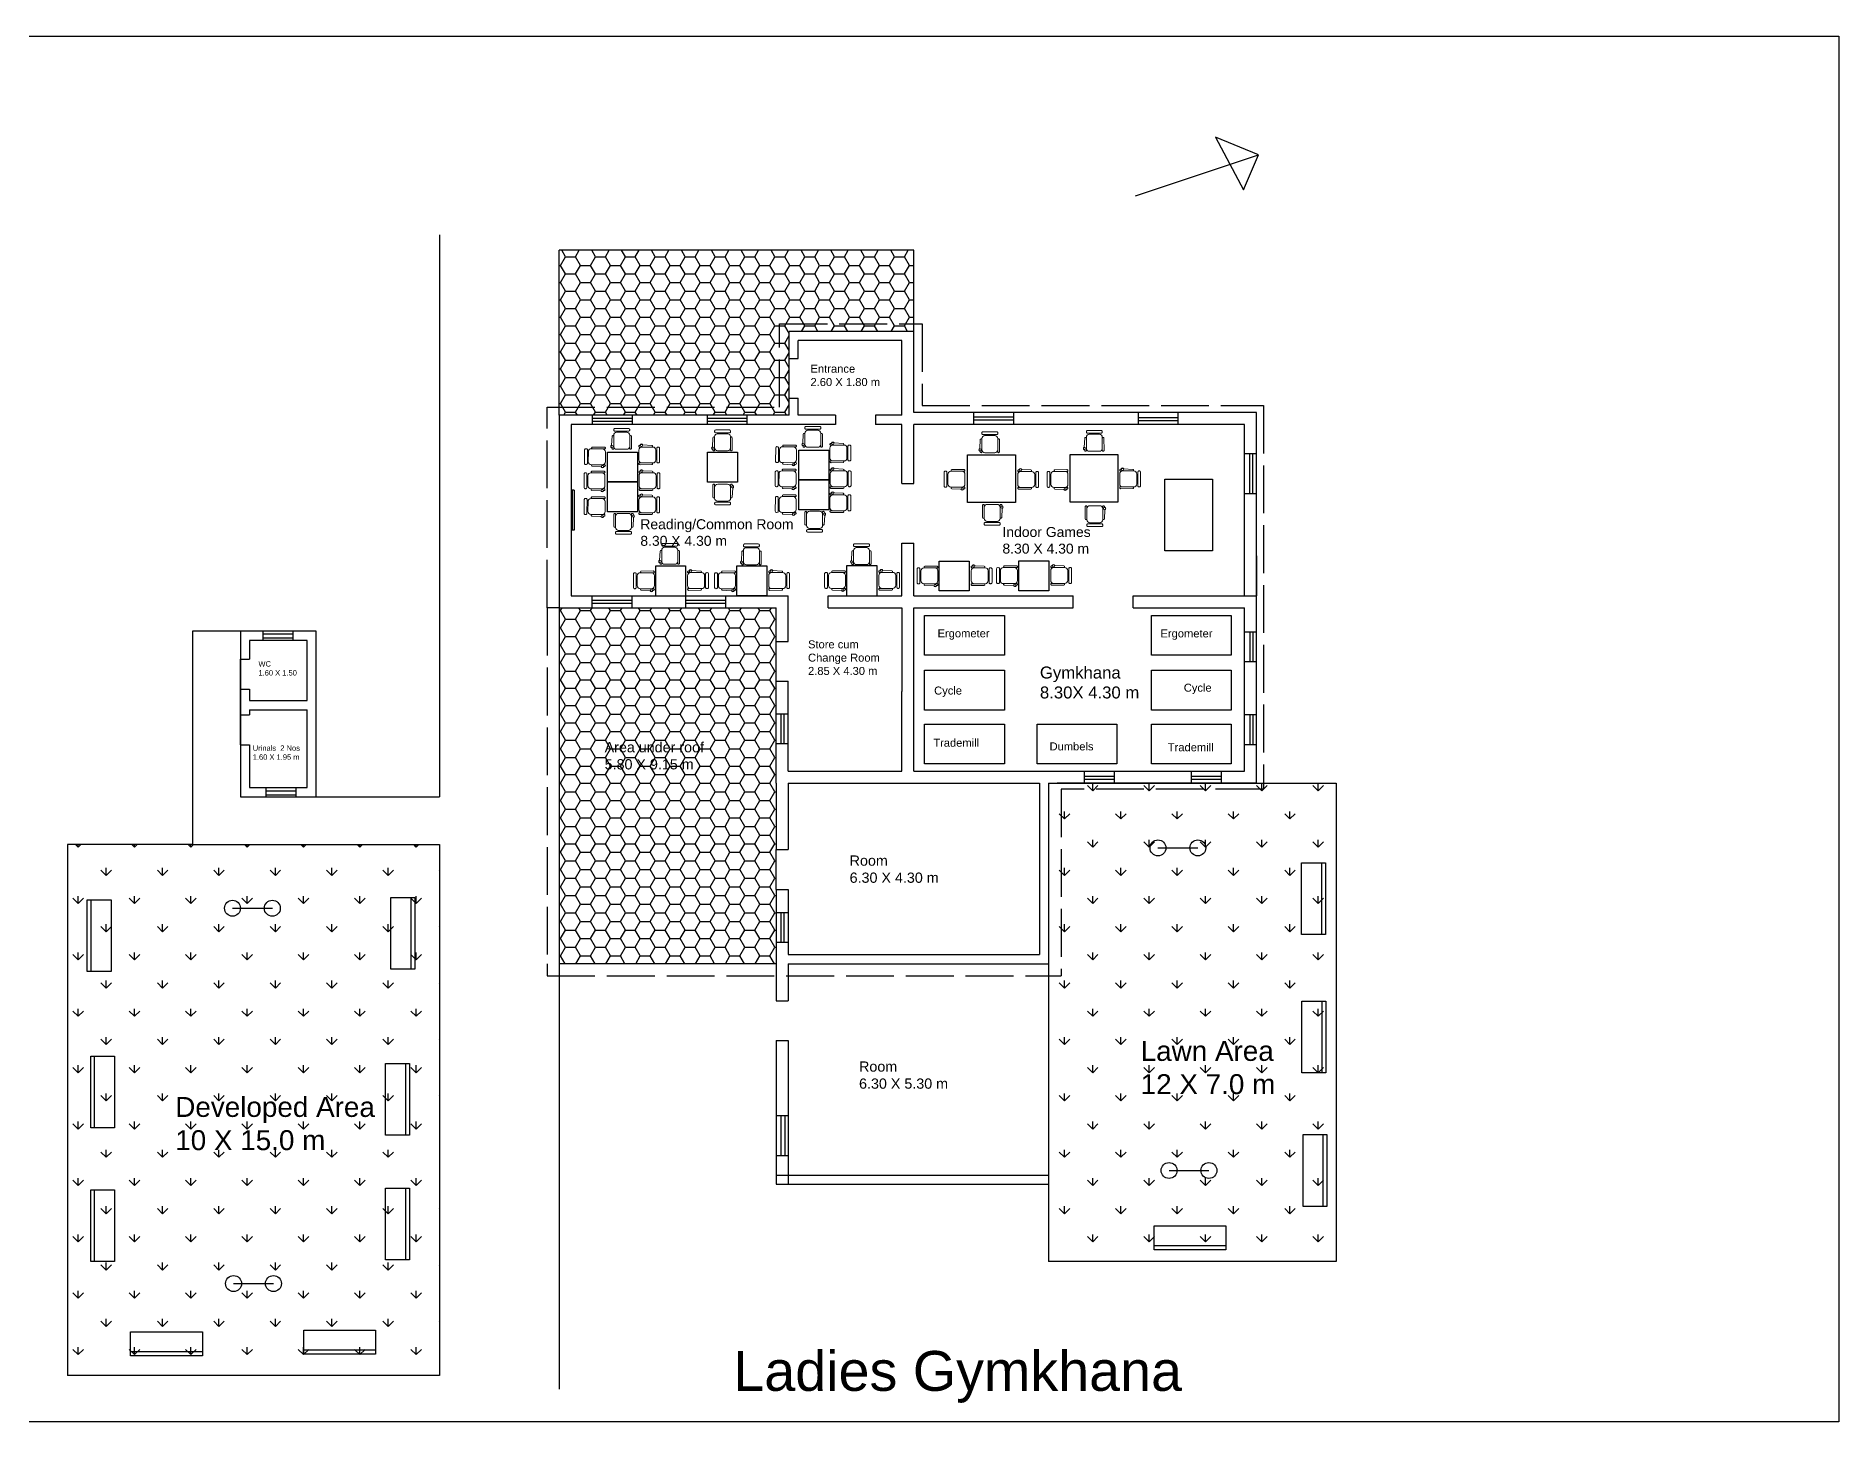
# Model space of a CAD drawing. Header units: inches. Extents: x -10 to 157, y -176 to 42.
# Drawn here: x 65.64 to 110.87, y 7.08 to 41.84 of the extents above; entities that cross this region are included whole.
import ezdxf

# ---------------------------------------------------------------- set-up
doc = ezdxf.new("R2010")
doc.units = ezdxf.units.IN
doc.header["$MEASUREMENT"] = 0
doc.linetypes.add('ACAD_ISO02W100', pattern=[15, 12, -3])
doc.layers.add('FUR', color=32, linetype='Continuous', lineweight=18)
doc.layers.add('FURN', color=10, linetype='Continuous', lineweight=9)
doc.styles.get("Standard").update_dxf_attribs({"font": 'arial.ttf'})
pattern_1 = [(90, (53.25436, 17.9613), (-0.707107, 0.707107), [0.1875, -1.226714]), (45, (53.2544, 17.9613), (-0.707107, 0.707107), [0.1875, -0.8125]), (135, (53.2544, 17.9613), (-0.707107, -0.707107), [0.1875, -0.8125])]
pattern_2 = [(0, (-13.32932, -13.48938), (0.375, 0.21650635), [0.25, -0.5]), (120, (-13.32932, -13.48938), (-0.375, 0.21650635), [0.25, -0.5]), (60, (-13.32932, -13.48938), (8e-10, 0.4330127), [-0.5, 0.25])]

# ---------------------------------------------------------------- blocks, each defined once
blk = doc.blocks.new('CINE CHAIR')
at = {"layer": 'FUR', "color": 48, "lineweight": 0}
for p, q in [((448043.776, 57308.306), (448043.8, 57308.306)), ((448043.776, 57308.058), (448043.8, 57308.058))]:
    blk.add_line(p, q, dxfattribs=at)
blk.add_lwpolyline([(448043.45, 57308.434), (448043.678, 57308.423, -0.388092), (448043.695, 57308.404), (448043.695, 57308.401, -0.414214), (448043.676, 57308.382), (448043.367, 57308.382, -0.414214), (448043.348, 57308.401), (448043.348, 57308.404, -0.491313), (448043.377, 57308.423), (448043.384, 57308.436)], format="xyb", dxfattribs=at)
for points in [[(448043.424, 57308.382), (448043.7, 57308.382, -0.414214), (448043.776, 57308.306), (448043.776, 57308.058, -0.414214), (448043.7, 57307.982), (448043.424, 57307.982, -0.414214), (448043.348, 57308.058), (448043.348, 57308.306, -0.414214)], [(448043.828, 57308.382), (448043.842, 57308.382, -0.414214), (448043.871, 57308.353), (448043.871, 57308.01, -0.414214), (448043.842, 57307.982), (448043.828, 57307.982, -0.414214), (448043.8, 57308.01), (448043.8, 57308.353, -0.414214)], [(448043.379, 57307.938), (448043.678, 57307.94, 0.393133), (448043.695, 57307.959), (448043.695, 57307.963, 0.414214), (448043.676, 57307.982), (448043.367, 57307.982, 0.414214), (448043.348, 57307.963), (448043.348, 57307.966, 0.435766)]]:
    blk.add_lwpolyline(points, format="xyb", close=True, dxfattribs=at)
blk.add_circle((448043.417, 57308.422), 0.0249, dxfattribs=at)
blk.add_arc((448043.417, 57308.422), 0.0356, 19.6628, 156.9494, dxfattribs=at)

msp = doc.modelspace()

# ---------------------------------------------------------------- hatches: boundary and pattern name
h = msp.add_hatch()
h.set_pattern_fill('HONEY', color=31, scale=2, style=0)
h.set_pattern_definition(pattern_2)
h.paths.add_polyline_path([(78.758, 36.468), (78.758, 32.332), (84.528, 32.332), (84.528, 32.758), (84.528, 33.758), (84.528, 34.432), (87.658, 34.432), (87.658, 36.468)])
h = msp.add_hatch()
h.set_pattern_fill('HONEY', color=31, scale=2, style=0)
h.set_pattern_definition(pattern_2)
h.paths.add_polyline_path([(78.758, 18.572), (84.208, 18.572), (84.208, 20.438), (84.208, 21.438), (84.208, 23.102), (84.208, 25.658), (84.208, 26.658), (84.208, 27.502), (78.758, 27.502)])
h = msp.add_hatch()
h.set_pattern_fill('GRASS', color=3, style=0)
h.set_pattern_definition(pattern_1)
h.paths.add_polyline_path([(96.258, 23.102), (98.258, 23.102), (98.258, 11.102), (91.258, 11.102), (91.258, 23.102)])
h = msp.add_hatch()
h.set_pattern_fill('GRASS', color=3, style=0)
h.set_pattern_definition(pattern_1)
h.paths.add_polyline_path([(75.758, 21.563), (69.565, 21.563), (66.424, 21.563), (66.424, 8.248), (75.758, 8.248)])

# ---------------------------------------------------------------- linework, layer by layer
for p, q in [((96.306, 38.862), (95.226, 39.309)), ((95.226, 39.309), (95.929, 37.989)), ((93.222, 37.836), (96.306, 38.862)), ((95.929, 37.989), (96.306, 38.862)), ((75.758, 36.856), (75.758, 22.763)), ((87.658, 36.468), (78.758, 36.468)), ((78.758, 32.332), (78.758, 36.468)), ((87.658, 34.432), (87.658, 36.468)), ((87.658, 34.432), (84.528, 34.432)), ((84.528, 33.758), (84.528, 34.432)), ((87.658, 32.402), (87.658, 34.432)), ((87.358, 34.202), (84.758, 34.202)), ((84.758, 33.758), (84.758, 34.202)), ((87.358, 32.332), (87.358, 34.202)), ((84.528, 33.758), (84.758, 33.758)), ((84.528, 32.758), (84.528, 33.758)), ((84.528, 32.332), (84.528, 32.758)), ((84.528, 32.758), (84.758, 32.758)), ((84.758, 32.332), (84.758, 32.758)), ((78.758, 32.332), (78.758, 27.502)), ((84.528, 32.332), (78.758, 32.332)), ((79.592, 32.332), (79.592, 32.102)), ((79.592, 32.256), (80.592, 32.256)), ((79.592, 32.181), (80.592, 32.181)), ((80.592, 32.332), (80.592, 32.102)), ((82.472, 32.332), (82.472, 32.102)), ((82.472, 32.256), (83.472, 32.256)), ((82.472, 32.181), (83.472, 32.181)), ((83.472, 32.332), (83.472, 32.102)), ((85.697, 32.332), (84.758, 32.332)), ((85.697, 32.332), (85.697, 32.102)), ((87.358, 32.332), (86.697, 32.332)), ((86.697, 32.332), (86.697, 32.102)), ((96.258, 32.402), (87.658, 32.402)), ((89.156, 32.402), (89.156, 32.102)), ((89.156, 32.29), (90.156, 32.29)), ((89.156, 32.215), (90.156, 32.215)), ((90.156, 32.402), (90.156, 32.102)), ((93.283, 32.402), (93.283, 32.102)), ((93.283, 32.275), (94.283, 32.275)), ((93.283, 32.2), (94.283, 32.2)), ((94.283, 32.402), (94.283, 32.102)), ((96.258, 28.802), (96.258, 32.402)), ((96.258, 23.102), (96.258, 32.402)), ((79.058, 32.102), (79.058, 27.802)), ((85.697, 32.102), (79.058, 32.102)), ((87.358, 32.102), (86.697, 32.102)), ((87.358, 31.252), (87.358, 32.102)), ((87.658, 31.252), (87.658, 32.102)), ((95.958, 32.102), (87.658, 32.102)), ((95.958, 27.802), (95.958, 32.102)), ((87.358, 30.623), (87.358, 31.252)), ((87.658, 30.623), (87.658, 31.252)), ((95.958, 31.371), (96.258, 31.371)), ((96.079, 31.371), (96.079, 30.371)), ((96.154, 31.371), (96.154, 30.371)), ((79.083, 30.452), (79.083, 29.452)), ((79.133, 30.452), (79.083, 30.452)), ((79.133, 30.452), (79.133, 29.452)), ((87.358, 30.623), (87.658, 30.623)), ((95.958, 30.371), (96.258, 30.371)), ((79.133, 29.452), (79.083, 29.452)), ((87.358, 27.802), (87.358, 29.123)), ((87.358, 29.123), (87.658, 29.123)), ((87.658, 27.802), (87.658, 29.123)), ((96.258, 28.802), (96.258, 27.802)), ((79.058, 27.802), (79.658, 27.802)), ((79.584, 27.802), (79.584, 27.502)), ((79.584, 27.691), (80.584, 27.691)), ((79.584, 27.616), (80.584, 27.616)), ((79.658, 27.802), (84.508, 27.802)), ((80.584, 27.802), (80.584, 27.502)), ((81.933, 27.802), (81.933, 27.502)), ((81.933, 27.691), (82.933, 27.691)), ((81.933, 27.616), (82.933, 27.616)), ((82.933, 27.802), (84.508, 27.802)), ((82.933, 27.802), (82.933, 27.502)), ((83.968, 27.802), (83.218, 27.802)), ((84.508, 27.502), (84.508, 27.802)), ((85.508, 27.802), (87.358, 27.802)), ((85.508, 27.502), (85.508, 27.802)), ((87.658, 27.802), (88.458, 27.802)), ((88.458, 27.802), (91.658, 27.802)), ((91.658, 27.502), (91.658, 27.802)), ((93.158, 27.802), (96.258, 27.802)), ((93.158, 27.502), (93.158, 27.802)), ((96.258, 23.102), (96.258, 27.802)), ((78.758, 27.502), (79.658, 27.502)), ((78.758, 27.502), (84.208, 27.502)), ((78.758, 27.502), (78.758, 18.572)), ((80.658, 27.502), (84.208, 27.502)), ((84.208, 26.658), (84.208, 27.502)), ((84.508, 26.658), (84.508, 27.502)), ((85.508, 27.502), (87.358, 27.502)), ((87.358, 27.502), (87.358, 25.402)), ((87.658, 27.502), (88.458, 27.502)), ((87.658, 23.402), (87.658, 27.502)), ((88.458, 27.502), (91.658, 27.502)), ((93.158, 27.502), (95.958, 27.502)), ((95.958, 23.402), (95.958, 27.502)), ((69.565, 26.913), (69.565, 21.563)), ((70.765, 26.913), (69.565, 26.913)), ((72.665, 26.913), (70.765, 26.913)), ((70.765, 26.913), (70.765, 26.211)), ((70.765, 26.913), (70.765, 22.763)), ((71.327, 26.913), (71.327, 26.683)), ((72.077, 26.913), (72.077, 26.683)), ((72.665, 22.763), (72.665, 26.913)), ((95.958, 26.903), (96.258, 26.903)), ((96.086, 26.903), (96.086, 26.153)), ((96.161, 26.903), (96.161, 26.153)), ((72.435, 26.683), (70.995, 26.683)), ((70.995, 26.683), (70.995, 26.211)), ((72.435, 25.173), (72.435, 26.683)), ((84.208, 26.658), (84.508, 26.658)), ((84.208, 25.658), (84.208, 26.658)), ((70.765, 26.211), (70.995, 26.211)), ((70.765, 24.068), (70.765, 26.211)), ((95.958, 26.153), (96.258, 26.153)), ((70.765, 25.461), (70.765, 24.818)), ((70.765, 25.461), (70.995, 25.461)), ((70.995, 25.461), (70.995, 25.173)), ((84.208, 23.102), (84.208, 25.658)), ((84.208, 25.658), (84.508, 25.658)), ((84.508, 23.402), (84.508, 25.658)), ((87.358, 23.402), (87.358, 25.402)), ((70.995, 25.173), (72.435, 25.173)), ((70.995, 24.943), (70.995, 24.818)), ((70.995, 24.943), (72.435, 24.943)), ((72.435, 22.993), (72.435, 24.943)), ((70.765, 24.818), (70.995, 24.818)), ((84.208, 24.844), (84.508, 24.844)), ((84.319, 24.844), (84.319, 24.094)), ((84.394, 24.844), (84.394, 24.094)), ((95.958, 24.823), (96.258, 24.823)), ((96.086, 24.823), (96.086, 24.073)), ((96.161, 24.823), (96.161, 24.073)), ((70.765, 24.068), (70.765, 22.763)), ((70.765, 24.068), (70.995, 24.068)), ((70.995, 24.068), (70.995, 22.993)), ((84.208, 24.094), (84.508, 24.094)), ((95.958, 24.073), (96.258, 24.073)), ((84.208, 23.102), (84.208, 21.438)), ((84.508, 23.402), (87.358, 23.402)), ((84.508, 23.102), (90.808, 23.102)), ((84.508, 23.102), (84.508, 21.438)), ((87.658, 23.402), (95.958, 23.402)), ((90.808, 23.102), (90.808, 18.802)), ((91.038, 23.102), (91.038, 18.572)), ((91.038, 23.102), (96.258, 23.102)), ((96.258, 23.102), (91.258, 23.102)), ((91.258, 23.102), (96.258, 23.102)), ((91.931, 23.402), (91.931, 23.102)), ((91.931, 23.282), (92.681, 23.282)), ((91.931, 23.207), (92.681, 23.207)), ((92.681, 23.402), (92.681, 23.102)), ((94.619, 23.402), (94.619, 23.102)), ((94.619, 23.282), (95.369, 23.282)), ((94.619, 23.207), (95.369, 23.207)), ((95.369, 23.402), (95.369, 23.102)), ((96.258, 23.102), (98.258, 23.102)), ((98.258, 23.102), (98.258, 11.102)), ((70.765, 22.763), (72.665, 22.763)), ((70.995, 22.993), (72.435, 22.993)), ((71.402, 22.993), (71.402, 22.763)), ((72.152, 22.993), (72.152, 22.763)), ((72.665, 22.763), (75.758, 22.763)), ((69.565, 21.563), (66.424, 21.563)), ((66.424, 21.563), (66.424, 8.248)), ((69.565, 21.563), (75.758, 21.563)), ((75.758, 21.563), (75.758, 8.248)), ((84.208, 21.438), (84.508, 21.438)), ((84.208, 20.438), (84.208, 21.438)), ((93.784, 21.479), (94.784, 21.479)), ((93.784, 21.479), (94.784, 21.479)), ((97.387, 21.107), (97.987, 21.107)), ((97.387, 19.307), (97.387, 21.107)), ((97.887, 21.107), (97.887, 19.307)), ((97.987, 21.107), (97.987, 19.307)), ((84.208, 20.438), (84.508, 20.438)), ((84.208, 20.438), (84.208, 17.645)), ((84.508, 20.438), (84.508, 18.802)), ((66.918, 18.378), (66.918, 20.178)), ((66.918, 20.178), (67.518, 20.178)), ((67.018, 18.378), (67.018, 20.178)), ((67.518, 20.178), (67.518, 18.378)), ((70.564, 19.966), (71.564, 19.966)), ((70.564, 19.966), (71.564, 19.966)), ((74.538, 20.239), (75.138, 20.239)), ((74.538, 18.439), (74.538, 20.239)), ((75.038, 20.239), (75.038, 18.439)), ((75.138, 20.239), (75.138, 18.439)), ((84.208, 19.863), (84.508, 19.863)), ((84.324, 19.863), (84.324, 19.113)), ((84.399, 19.863), (84.399, 19.113)), ((84.208, 19.113), (84.508, 19.113)), ((97.987, 19.307), (97.387, 19.307)), ((84.208, 18.572), (78.758, 18.572)), ((78.758, 18.572), (78.758, 7.9)), ((84.508, 18.802), (90.808, 18.802)), ((84.508, 18.572), (91.038, 18.572)), ((84.508, 18.572), (84.508, 17.645)), ((91.038, 18.572), (91.038, 11.102)), ((67.518, 18.378), (66.918, 18.378)), ((75.138, 18.439), (74.538, 18.439)), ((84.208, 17.645), (84.508, 17.645)), ((97.392, 17.634), (97.992, 17.634)), ((97.392, 15.834), (97.392, 17.634)), ((97.892, 17.634), (97.892, 15.834)), ((97.992, 17.634), (97.992, 15.834)), ((84.208, 16.645), (84.508, 16.645)), ((84.208, 16.645), (84.208, 13.042)), ((84.508, 16.645), (84.508, 13.042)), ((67.006, 14.455), (67.006, 16.255)), ((67.006, 16.255), (67.606, 16.255)), ((67.106, 14.455), (67.106, 16.255)), ((67.606, 16.255), (67.606, 14.455)), ((74.407, 16.071), (75.007, 16.071)), ((74.407, 14.271), (74.407, 16.071)), ((74.907, 16.071), (74.907, 14.271)), ((75.007, 16.071), (75.007, 14.271)), ((97.992, 15.834), (97.392, 15.834)), ((84.208, 14.764), (84.508, 14.764)), ((84.324, 14.764), (84.324, 13.764)), ((84.424, 14.764), (84.424, 13.764)), ((67.606, 14.455), (67.006, 14.455)), ((75.007, 14.271), (74.407, 14.271)), ((97.424, 14.288), (98.024, 14.288)), ((97.424, 12.488), (97.424, 14.288)), ((97.924, 14.288), (97.924, 12.488)), ((98.024, 14.288), (98.024, 12.488)), ((84.208, 13.764), (84.508, 13.764)), ((84.208, 13.272), (91.038, 13.272)), ((94.062, 13.388), (95.062, 13.388)), ((94.062, 13.388), (95.062, 13.388)), ((67.006, 11.106), (67.006, 12.906)), ((67.006, 12.906), (67.606, 12.906)), ((67.106, 11.106), (67.106, 12.906)), ((67.606, 12.906), (67.606, 11.106)), ((74.407, 12.945), (75.007, 12.945)), ((74.407, 11.145), (74.407, 12.945)), ((74.907, 12.945), (74.907, 11.145)), ((75.007, 12.945), (75.007, 11.145)), ((84.208, 13.042), (91.038, 13.042)), ((98.024, 12.488), (97.424, 12.488)), ((93.689, 11.397), (93.689, 11.997)), ((93.689, 11.997), (95.489, 11.997)), ((95.489, 11.997), (95.489, 11.397)), ((95.489, 11.497), (93.689, 11.497)), ((95.489, 11.397), (93.689, 11.397)), ((67.606, 11.106), (67.006, 11.106)), ((75.007, 11.145), (74.407, 11.145)), ((98.258, 11.102), (91.038, 11.102)), ((70.592, 10.551), (71.592, 10.551)), ((70.592, 10.551), (71.592, 10.551)), ((68.009, 8.74), (68.009, 9.34)), ((68.009, 9.34), (69.809, 9.34)), ((69.809, 9.34), (69.809, 8.74)), ((72.355, 8.781), (72.355, 9.381)), ((72.355, 9.381), (74.155, 9.381)), ((74.155, 9.381), (74.155, 8.781)), ((69.809, 8.84), (68.009, 8.84)), ((69.809, 8.74), (68.009, 8.74)), ((74.155, 8.881), (72.355, 8.881)), ((74.155, 8.781), (72.355, 8.781)), ((75.758, 8.248), (66.424, 8.248))]:
    msp.add_line(p, q)
at = {"color": 1, "linetype": 'ACAD_ISO02W100', "ltscale": 0.1}
for p, q in [((84.289, 32.533), (84.289, 34.621)), ((84.289, 34.621), (87.864, 34.621)), ((87.864, 34.621), (87.864, 32.573)), ((87.864, 32.573), (96.43, 32.573)), ((96.43, 32.573), (96.43, 22.949)), ((78.458, 27.502), (78.458, 32.533)), ((78.458, 32.533), (84.289, 32.533)), ((78.758, 27.502), (78.458, 27.502)), ((78.458, 27.502), (78.458, 18.572)), ((96.43, 22.949), (91.352, 22.949)), ((91.352, 22.949), (91.352, 18.272)), ((78.458, 18.572), (78.458, 18.272)), ((78.458, 18.272), (91.352, 18.272))]:
    msp.add_line(p, q, dxfattribs=at)
at = {"color": 1}
for p, q in [((79.977, 30.658), (79.977, 31.408)), ((79.977, 31.408), (80.727, 31.408)), ((80.727, 31.408), (80.727, 30.658)), ((82.481, 30.653), (82.481, 31.403)), ((82.481, 31.403), (83.231, 31.403)), ((83.231, 31.403), (83.231, 30.653)), ((84.772, 30.708), (84.772, 31.458)), ((84.772, 31.458), (85.522, 31.458)), ((85.522, 31.458), (85.522, 30.708)), ((80.727, 30.658), (79.977, 30.658)), ((79.977, 29.908), (79.977, 30.658)), ((79.977, 30.658), (80.727, 30.658)), ((80.727, 30.658), (80.727, 29.908)), ((83.231, 30.653), (82.481, 30.653)), ((85.522, 30.708), (84.772, 30.708)), ((84.772, 29.958), (84.772, 30.708)), ((84.772, 30.708), (85.522, 30.708)), ((85.522, 30.708), (85.522, 29.958)), ((80.727, 29.908), (79.977, 29.908)), ((85.522, 29.958), (84.772, 29.958)), ((81.183, 28.552), (81.933, 28.552)), ((81.183, 27.802), (81.183, 28.552)), ((81.933, 28.552), (81.933, 27.802)), ((83.218, 28.552), (83.968, 28.552)), ((83.218, 27.802), (83.218, 28.552)), ((83.968, 28.552), (83.968, 27.802)), ((85.98, 28.559), (86.73, 28.559)), ((85.98, 27.809), (85.98, 28.559)), ((86.73, 28.559), (86.73, 27.809))]:
    msp.add_line(p, q, dxfattribs=at)
at = {"color": 3}
for p, q in [((89.008, 31.341), (90.208, 31.341)), ((89.008, 30.141), (89.008, 31.341)), ((90.208, 31.341), (90.208, 30.141)), ((91.579, 31.349), (92.779, 31.349)), ((91.579, 30.149), (91.579, 31.349)), ((92.779, 31.349), (92.779, 30.149)), ((93.955, 28.932), (93.955, 30.732)), ((93.955, 30.732), (95.155, 30.732)), ((95.155, 30.732), (95.155, 28.932)), ((90.208, 30.141), (89.008, 30.141)), ((92.779, 30.149), (91.579, 30.149)), ((88.297, 28.675), (89.047, 28.675)), ((88.297, 27.925), (88.297, 28.675)), ((89.047, 28.675), (89.047, 27.925)), ((90.294, 28.68), (91.044, 28.68)), ((90.294, 27.93), (90.294, 28.68)), ((91.044, 28.68), (91.044, 27.93)), ((95.155, 28.932), (93.955, 28.932)), ((89.047, 27.925), (88.297, 27.925)), ((91.044, 27.93), (90.294, 27.93))]:
    msp.add_line(p, q, dxfattribs=at)
at = {"color": 6}
for p, q in [((87.93, 27.312), (89.93, 27.312)), ((87.93, 26.312), (87.93, 27.312)), ((89.93, 27.312), (89.93, 26.312)), ((93.622, 27.312), (95.622, 27.312)), ((93.622, 26.312), (93.622, 27.312)), ((95.622, 27.312), (95.622, 26.312)), ((89.93, 26.312), (87.93, 26.312)), ((95.622, 26.312), (93.622, 26.312)), ((87.93, 25.935), (89.93, 25.935)), ((87.93, 24.935), (87.93, 25.935)), ((89.93, 25.935), (89.93, 24.935)), ((93.622, 25.935), (95.622, 25.935)), ((93.622, 24.935), (93.622, 25.935)), ((95.622, 25.935), (95.622, 24.935)), ((89.93, 24.935), (87.93, 24.935)), ((95.622, 24.935), (93.622, 24.935)), ((87.93, 24.586), (89.93, 24.586)), ((87.93, 23.586), (87.93, 24.586)), ((89.93, 24.586), (89.93, 23.586)), ((90.754, 24.586), (92.754, 24.586)), ((90.754, 23.586), (90.754, 24.586)), ((92.754, 24.586), (92.754, 23.586)), ((93.622, 24.586), (95.622, 24.586)), ((93.622, 23.586), (93.622, 24.586)), ((95.622, 24.586), (95.622, 23.586)), ((89.93, 23.586), (87.93, 23.586)), ((92.754, 23.586), (90.754, 23.586)), ((95.622, 23.586), (93.622, 23.586))]:
    msp.add_line(p, q, dxfattribs=at)
at = {"color": 1, "linetype": 'ACAD_ISO02W100'}
for p, q in [((71.327, 26.85), (72.077, 26.85)), ((71.327, 26.75), (72.077, 26.75)), ((71.402, 22.913), (72.152, 22.913)), ((71.402, 22.813), (72.152, 22.813))]:
    msp.add_line(p, q, dxfattribs=at)
msp.add_lwpolyline([(64.848, 41.842), (110.869, 41.842), (110.869, 7.081), (64.848, 7.081)], close=True)
for centre in [(93.784, 21.479), (94.784, 21.479), (70.564, 19.966), (71.564, 19.966), (94.062, 13.388), (95.062, 13.388), (70.592, 10.551), (71.592, 10.551)]:
    msp.add_circle(centre, 0.2)

# ---------------------------------------------------------------- block references
at = {"layer": 'FURN'}
for p, rotation in [((57381.813, -448012.728), 89.99914340739991), ((57384.344, -448012.766), 89.99914340739991), ((57386.608, -448012.677), 89.99914340739991), ((57391.05, -448012.812), 89.99914340739991), ((57393.671, -448012.777), 89.99914340739991), ((448508.931, 54239.146), 179.6037026263091), ((448513.725, 54239.197), 179.6037026263091), ((448133.146, 57332.212), 179.9991434073999), ((-447953.94, -57270.765), 359.9991434073999), ((448135.73, 57332.206), 179.9991434073999), ((-447951.381, -57270.75), 359.9991434073999), ((-447963.446, -57271.398), 359.9991434073999), ((-57218.622, 448074.808), 269.9991434073998), ((-447958.651, -57271.348), 359.9991434073999), ((-57221.108, 448074.075), 269.9991434073998), ((-57216.314, 448074.126), 269.9991434073998), ((-57211.859, 448074.301), 269.9991434073998), ((-57209.285, 448074.267), 269.9991434073998), ((57383.017, -448015.611), 89.99914340739991), ((57385.067, -448015.625), 89.99914340739991), ((57387.829, -448015.619), 89.99914340739991), ((448132.467, 57329.787), 179.9991434073999), ((-447955.108, -57273.178), 359.9991434073999), ((448134.463, 57329.793), 179.9991434073999), ((-447953.112, -57273.173), 359.9991434073999), ((448125.353, 57329.665), 179.9991434073999), ((-447962.222, -57273.3), 359.9991434073999), ((448127.388, 57329.665), 179.9991434073999), ((-447960.187, -57273.3), 359.9991434073999), ((448130.149, 57329.672), 179.9991434073999), ((-447957.425, -57273.294), 359.9991434073999)]:
    msp.add_blockref('CINE CHAIR', p, dxfattribs=dict(at, rotation=rotation))
at = {"layer": 'FURN', "color": 1}
for p, rotation in [((-447963.446, -57270.149), 359.9991434073999), ((-447958.651, -57270.099), 359.9991434073999), ((448508.92, 54238.543), 179.6037026263091), ((-447963.439, -57270.795), 359.9991434073999), ((448513.715, 54238.593), 179.6037026263091), ((-447958.645, -57270.744), 359.9991434073999), ((448513.717, 54237.948), 179.6037026263091), ((448508.922, 54237.897), 179.6037026263091)]:
    msp.add_blockref('CINE CHAIR', p, dxfattribs=dict(at, rotation=rotation))

# ---------------------------------------------------------------- texts
at = {"attachment_point": 1}
for s, width, insert, char_height in [('Entrance\\P2.60 X 1.80 m', 2.02111, (85.065, 33.599), 0.20074), ('Reading/Common Room\\P8.30 X 4.30 m', 4.07921, (80.797, 29.723), 0.25), ('Indoor Games\\P8.30 X 4.30 m', 4.59995, (89.882, 29.528), 0.25), ('Store cum\\PChange Room\\P2.85 X 4.30 m', 2.02111, (85.004, 26.685), 0.2), ('Ergometer', 2.02111, (88.254, 26.961), 0.2), ('Ergometer', 2.02111, (93.847, 26.959), 0.2), ('WC\\P1.60 X 1.50', 2.02111, (71.215, 26.163), 0.135), ('Gymkhana\\P8.30X 4.30 m', 2.63789, (90.822, 26.028), 0.3), ('Cycle', 2.02111, (88.168, 25.526), 0.2), ('Cycle', 2.02111, (94.432, 25.598), 0.2), ('Urinals  2 Nos\\P1.60 X 1.95 m', 1.47049, (71.072, 24.05), 0.135), ('Area under roof\\P5.80 X 9.15 m', 3.0682, (79.901, 24.133), 0.25683), ('Trademill', 2.02111, (88.147, 24.217), 0.2), ('Dumbels', 2.02111, (91.064, 24.125), 0.2), ('Trademill', 2.02111, (94.031, 24.104), 0.2), ('Room\\P6.30 X 4.30 m', 3.0682, (86.048, 21.289), 0.25683), ('Lawn Area\\P12 X 7.0 m', 4.07921, (93.35, 16.637), 0.5), ('Room\\P6.30 X 5.30 m', 3.0682, (86.284, 16.124), 0.25683), ('Developed Area\\P10 X 15.0 m', 5.79189, (69.128, 15.232), 0.5), ('Ladies Gymkhana', 25.38091, (83.129, 8.861), 1)]:
    msp.add_mtext_dynamic_manual_height_columns(s, width=width, gutter_width=1, heights=[0], dxfattribs=dict(at, insert=insert, char_height=char_height))

doc.saveas('drawing.dxf')
